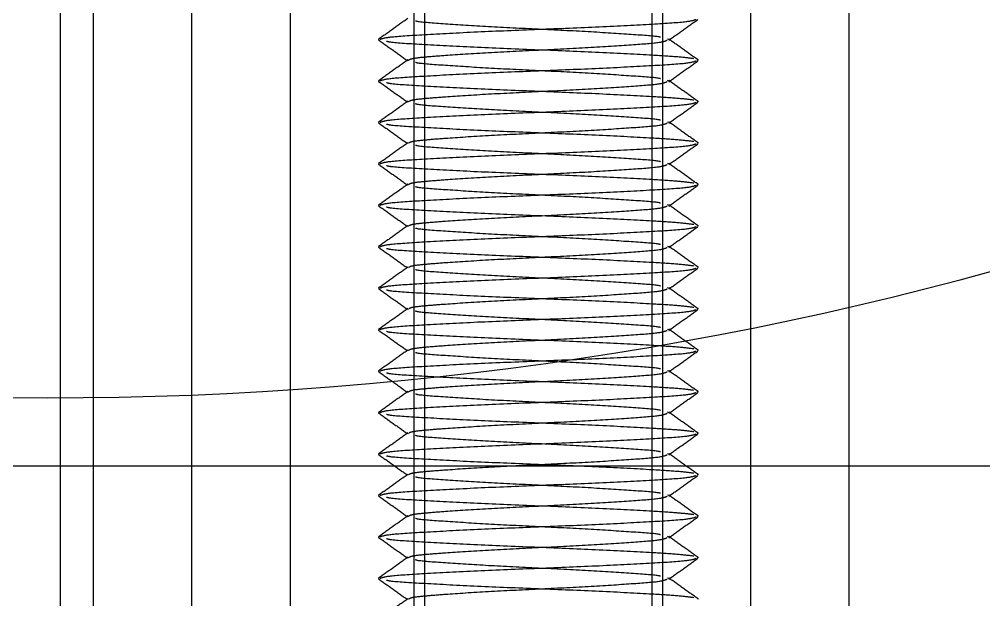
# Model space of a CAD drawing. Header units: metres. Extents: x 0 to 63075, y 0 to 44550.
# Drawn here: x 14056.53 to 14103.11, y 27371.64 to 27399.64 of the extents above; entities that cross this region are included whole.
import ezdxf

# ---------------------------------------------------------------- set-up
doc = ezdxf.new("R2010")
doc.units = ezdxf.units.M
doc.header["$LTSCALE"] = 75
doc.linetypes.add('HIDDEN2', pattern=[4.7625, 3.175, -1.5875])
for name, color, linetype in [('SDM', 7, 'Continuous'), ('SL1', 8, 'Continuous'), ('SL4', 4, 'Continuous'), ('ST1', 7, 'HIDDEN2')]:
    doc.layers.add(name, color=color, linetype=linetype)

# ---------------------------------------------------------------- blocks, each defined once
blk = doc.blocks.new('A$C1d93b9d1')
at = {"layer": 'SL1'}
blk.add_line((6081.727, 3075.25), (5531.727, 3075.25), dxfattribs=at)
blk.add_arc((5798.635, 3250), 171.45, 193.60643, 339.18626, dxfattribs=at)
blk = doc.blocks.new('A$C429c7d53')
at = {"layer": 'SL4'}
for p, q in [((337.765, 1004.763), (337.765, 54.76)), ((339.358, 381.194), (339.358, 91.194)), ((344.115, 378.194), (344.115, 86.437)), ((371.108, 378.194), (371.108, 86.437)), ((375.865, 378.019), (375.865, 91.194)), ((348.878, 344.217), (348.878, 117.694))]:
    blk.add_line(p, q, dxfattribs=at)
at = {"layer": 'ST1'}
for p, q in [((348.878, 381.194), (348.878, 81.194)), ((371.108, 381.194), (371.108, 86.437)), ((339.358, 378.194), (339.358, 91.194)), ((354.865, 121.694), (354.865, 340.694)), ((355.365, 340.694), (355.365, 121.694)), ((366.365, 121.694), (366.365, 340.694)), ((366.865, 340.694), (366.865, 121.694)), ((353.194, 308.576), (353.138, 308.589)), ((367.186, 308.589), (367.098, 308.612)), ((354.597, 307.575), (354.544, 307.589)), ((368.592, 307.589), (368.534, 307.61)), ((353.194, 306.576), (353.138, 306.589)), ((367.186, 306.589), (367.098, 306.612)), ((354.597, 305.575), (354.544, 305.589)), ((368.592, 305.589), (368.534, 305.61)), ((353.194, 304.576), (353.138, 304.589)), ((367.186, 304.589), (367.098, 304.612)), ((354.597, 303.575), (354.544, 303.589)), ((368.592, 303.589), (368.534, 303.61)), ((353.194, 302.576), (353.138, 302.589)), ((367.186, 302.589), (367.098, 302.612)), ((354.597, 301.575), (354.544, 301.589)), ((368.592, 301.589), (368.534, 301.61)), ((353.194, 300.576), (353.138, 300.589)), ((367.186, 300.589), (367.098, 300.612)), ((354.597, 299.575), (354.544, 299.589)), ((368.592, 299.589), (368.534, 299.61)), ((353.194, 298.576), (353.138, 298.589)), ((367.186, 298.589), (367.098, 298.612)), ((354.597, 297.575), (354.544, 297.589)), ((368.592, 297.589), (368.534, 297.61)), ((353.194, 296.576), (353.138, 296.589)), ((367.186, 296.589), (367.098, 296.612)), ((354.597, 295.575), (354.544, 295.589)), ((368.592, 295.589), (368.534, 295.61)), ((353.194, 294.576), (353.138, 294.589)), ((367.186, 294.589), (367.098, 294.612)), ((354.597, 293.575), (354.544, 293.589)), ((368.592, 293.589), (368.534, 293.61)), ((353.194, 292.576), (353.138, 292.589)), ((367.186, 292.589), (367.098, 292.612)), ((368.592, 291.589), (368.534, 291.61)), ((354.597, 291.575), (354.544, 291.589)), ((353.194, 290.576), (353.138, 290.589)), ((367.186, 290.589), (367.098, 290.612)), ((354.597, 289.575), (354.544, 289.589)), ((368.592, 289.589), (368.534, 289.61)), ((353.194, 288.576), (353.138, 288.589)), ((367.186, 288.589), (367.098, 288.612)), ((354.597, 287.575), (354.544, 287.589)), ((368.592, 287.589), (368.534, 287.61)), ((353.194, 286.576), (353.138, 286.589)), ((367.186, 286.589), (367.098, 286.612)), ((354.597, 285.575), (354.544, 285.589)), ((368.592, 285.589), (368.534, 285.61)), ((367.186, 284.589), (367.098, 284.612)), ((353.194, 284.576), (353.138, 284.589)), ((354.597, 283.575), (354.544, 283.589)), ((368.592, 283.589), (368.534, 283.61)), ((353.194, 282.576), (353.138, 282.589)), ((367.186, 282.589), (367.098, 282.612)), ((354.597, 281.575), (354.544, 281.589)), ((368.592, 281.589), (368.534, 281.61))]:
    blk.add_line(p, q, dxfattribs=at)
for points, knots in [([(354.561, 309.613), (354.326, 309.446), (353.856, 309.111), (353.386, 308.776), (353.151, 308.608)], [0, 0, 0, 0, 0.499908, 1, 1, 1, 1]), ([(353.229, 308.608), (353.334, 308.645), (353.561, 308.725), (355.282, 308.832), (357.822, 308.968), (360.865, 309.089), (363.908, 309.209), (366.447, 309.345), (368.157, 309.451), (368.382, 309.53), (368.485, 309.566)], [0, 0, 0, 0, 0.111758, 0.239388, 0.372264, 0.501747, 0.63123, 0.764106, 0.891736, 1, 1, 1, 1]), ([(366.759, 308.701), (366.74, 308.706), (366.578, 308.754), (365.389, 308.831), (363.365, 308.968), (360.865, 309.089), (358.367, 309.209), (356.334, 309.346), (355.127, 309.426), (354.964, 309.477), (354.936, 309.486)], [0, 0, 0, 0, 0.020732, 0.175704, 0.337058, 0.494284, 0.651511, 0.812864, 0.967837, 1, 1, 1, 1]), ([(367.164, 308.561), (367.399, 308.728), (367.869, 309.063), (368.339, 309.398), (368.574, 309.565)], [0, 0, 0, 0, 0.499911, 1, 1, 1, 1]), ([(353.143, 308.576), (353.377, 308.409), (353.847, 308.075), (354.316, 307.741), (354.55, 307.573)], [0, 0, 0, 0, 0.500033, 1, 1, 1, 1]), ([(368.375, 307.667), (368.156, 307.695), (367.718, 307.752), (366.214, 307.845), (363.905, 307.968), (360.868, 308.089), (357.814, 308.209), (355.313, 308.346), (353.794, 308.432), (353.589, 308.488), (353.537, 308.503)], [0, 0, 0, 0, 0.1033882, 0.2062326, 0.357671, 0.5052426, 0.6528142, 0.8042526, 0.9497121, 1, 1, 1, 1]), ([(354.609, 307.612), (354.65, 307.636), (354.738, 307.688), (355.379, 307.758), (356.52, 307.848), (358.382, 307.968), (360.863, 308.089), (363.355, 308.209), (365.43, 308.345), (366.819, 308.45), (367.002, 308.527), (367.085, 308.562)], [0, 0, 0, 0, 0.072607, 0.155069, 0.237884, 0.371691, 0.502076, 0.632461, 0.766268, 0.894784, 1, 1, 1, 1]), ([(368.577, 307.61), (368.342, 307.777), (367.873, 308.111), (367.404, 308.446), (367.169, 308.613)], [0, 0, 0, 0, 0.500042, 1, 1, 1, 1]), ([(354.561, 307.613), (354.326, 307.446), (353.856, 307.111), (353.386, 306.776), (353.151, 306.608)], [0, 0, 0, 0, 0.499908, 1, 1, 1, 1]), ([(353.229, 306.608), (353.334, 306.645), (353.561, 306.725), (355.282, 306.832), (357.822, 306.968), (360.865, 307.089), (363.908, 307.209), (366.447, 307.345), (368.157, 307.451), (368.382, 307.53), (368.485, 307.566)], [0, 0, 0, 0, 0.1117583, 0.2393882, 0.3722641, 0.5017472, 0.6312302, 0.7641061, 0.891736, 1, 1, 1, 1]), ([(366.759, 306.701), (366.74, 306.706), (366.578, 306.754), (365.389, 306.831), (363.365, 306.968), (360.865, 307.089), (358.367, 307.209), (356.334, 307.346), (355.127, 307.426), (354.964, 307.477), (354.936, 307.486)], [0, 0, 0, 0, 0.020732, 0.175704, 0.337058, 0.494284, 0.651511, 0.812864, 0.967837, 1, 1, 1, 1]), ([(367.164, 306.561), (367.399, 306.728), (367.869, 307.063), (368.339, 307.398), (368.574, 307.565)], [0, 0, 0, 0, 0.4999108, 1, 1, 1, 1]), ([(353.143, 306.576), (353.377, 306.409), (353.847, 306.075), (354.316, 305.741), (354.55, 305.573)], [0, 0, 0, 0, 0.500033, 1, 1, 1, 1]), ([(368.375, 305.667), (368.156, 305.695), (367.718, 305.752), (366.214, 305.845), (363.905, 305.968), (360.868, 306.089), (357.814, 306.209), (355.313, 306.346), (353.794, 306.432), (353.589, 306.488), (353.537, 306.503)], [0, 0, 0, 0, 0.103388, 0.206233, 0.357671, 0.505243, 0.652814, 0.804253, 0.949712, 1, 1, 1, 1]), ([(354.609, 305.612), (354.65, 305.636), (354.738, 305.688), (355.379, 305.758), (356.52, 305.848), (358.382, 305.968), (360.863, 306.089), (363.355, 306.209), (365.43, 306.345), (366.819, 306.45), (367.002, 306.527), (367.085, 306.562)], [0, 0, 0, 0, 0.072607, 0.155069, 0.237884, 0.371691, 0.502076, 0.632461, 0.766268, 0.894784, 1, 1, 1, 1]), ([(368.577, 305.61), (368.342, 305.777), (367.873, 306.111), (367.404, 306.446), (367.169, 306.613)], [0, 0, 0, 0, 0.500042, 1, 1, 1, 1]), ([(354.561, 305.613), (354.326, 305.446), (353.856, 305.111), (353.386, 304.776), (353.151, 304.608)], [0, 0, 0, 0, 0.4999079, 1, 1, 1, 1]), ([(353.229, 304.608), (353.334, 304.645), (353.561, 304.725), (355.282, 304.832), (357.822, 304.968), (360.865, 305.089), (363.908, 305.209), (366.447, 305.345), (368.157, 305.451), (368.382, 305.53), (368.485, 305.566)], [0, 0, 0, 0, 0.111758, 0.239388, 0.372264, 0.501747, 0.63123, 0.764106, 0.891736, 1, 1, 1, 1]), ([(366.759, 304.701), (366.74, 304.706), (366.578, 304.754), (365.389, 304.831), (363.365, 304.968), (360.865, 305.089), (358.367, 305.209), (356.334, 305.346), (355.127, 305.426), (354.964, 305.477), (354.936, 305.486)], [0, 0, 0, 0, 0.020732, 0.175704, 0.337058, 0.494284, 0.651511, 0.812864, 0.967837, 1, 1, 1, 1]), ([(367.164, 304.561), (367.399, 304.728), (367.869, 305.063), (368.339, 305.398), (368.574, 305.565)], [0, 0, 0, 0, 0.499911, 1, 1, 1, 1]), ([(353.143, 304.576), (353.377, 304.409), (353.847, 304.075), (354.316, 303.741), (354.55, 303.573)], [0, 0, 0, 0, 0.500033, 1, 1, 1, 1]), ([(368.375, 303.667), (368.156, 303.695), (367.718, 303.752), (366.214, 303.845), (363.905, 303.968), (360.868, 304.089), (357.814, 304.209), (355.313, 304.346), (353.794, 304.432), (353.589, 304.488), (353.537, 304.503)], [0, 0, 0, 0, 0.103388, 0.206233, 0.357671, 0.505243, 0.652814, 0.804253, 0.949712, 1, 1, 1, 1]), ([(354.609, 303.612), (354.65, 303.636), (354.738, 303.688), (355.379, 303.758), (356.52, 303.848), (358.382, 303.968), (360.863, 304.089), (363.355, 304.209), (365.43, 304.345), (366.819, 304.45), (367.002, 304.527), (367.085, 304.562)], [0, 0, 0, 0, 0.072607, 0.155069, 0.237884, 0.371691, 0.502076, 0.632461, 0.766268, 0.894784, 1, 1, 1, 1]), ([(368.577, 303.61), (368.342, 303.777), (367.873, 304.111), (367.404, 304.446), (367.169, 304.613)], [0, 0, 0, 0, 0.5000417, 1, 1, 1, 1]), ([(354.561, 303.613), (354.326, 303.446), (353.856, 303.111), (353.386, 302.776), (353.151, 302.608)], [0, 0, 0, 0, 0.499908, 1, 1, 1, 1]), ([(353.229, 302.608), (353.334, 302.645), (353.561, 302.725), (355.282, 302.832), (357.822, 302.968), (360.865, 303.089), (363.908, 303.209), (366.447, 303.345), (368.157, 303.451), (368.382, 303.53), (368.485, 303.566)], [0, 0, 0, 0, 0.111758, 0.239388, 0.372264, 0.501747, 0.63123, 0.764106, 0.891736, 1, 1, 1, 1]), ([(366.759, 302.701), (366.74, 302.706), (366.578, 302.754), (365.389, 302.831), (363.365, 302.968), (360.865, 303.089), (358.367, 303.209), (356.334, 303.346), (355.127, 303.426), (354.964, 303.477), (354.936, 303.486)], [0, 0, 0, 0, 0.020732, 0.175704, 0.337058, 0.494284, 0.651511, 0.812864, 0.967837, 1, 1, 1, 1]), ([(367.164, 302.561), (367.399, 302.728), (367.869, 303.063), (368.339, 303.398), (368.574, 303.565)], [0, 0, 0, 0, 0.499911, 1, 1, 1, 1]), ([(353.143, 302.576), (353.377, 302.409), (353.847, 302.075), (354.316, 301.741), (354.55, 301.573)], [0, 0, 0, 0, 0.500033, 1, 1, 1, 1]), ([(368.375, 301.667), (368.156, 301.695), (367.718, 301.752), (366.214, 301.845), (363.905, 301.968), (360.868, 302.089), (357.814, 302.209), (355.313, 302.346), (353.794, 302.432), (353.589, 302.488), (353.537, 302.503)], [0, 0, 0, 0, 0.103388, 0.206233, 0.357671, 0.505243, 0.652814, 0.804253, 0.949712, 1, 1, 1, 1]), ([(354.609, 301.612), (354.65, 301.636), (354.738, 301.688), (355.379, 301.758), (356.52, 301.848), (358.382, 301.968), (360.863, 302.089), (363.355, 302.209), (365.43, 302.345), (366.819, 302.45), (367.002, 302.527), (367.085, 302.562)], [0, 0, 0, 0, 0.072607, 0.155069, 0.237884, 0.371691, 0.502076, 0.632461, 0.766268, 0.894784, 1, 1, 1, 1]), ([(368.577, 301.61), (368.342, 301.777), (367.873, 302.111), (367.404, 302.446), (367.169, 302.613)], [0, 0, 0, 0, 0.500042, 1, 1, 1, 1]), ([(354.561, 301.613), (354.326, 301.446), (353.856, 301.111), (353.386, 300.776), (353.151, 300.608)], [0, 0, 0, 0, 0.499908, 1, 1, 1, 1]), ([(353.229, 300.608), (353.334, 300.645), (353.561, 300.725), (355.282, 300.832), (357.822, 300.968), (360.865, 301.089), (363.908, 301.209), (366.447, 301.345), (368.157, 301.451), (368.382, 301.53), (368.485, 301.566)], [0, 0, 0, 0, 0.111758, 0.239388, 0.372264, 0.501747, 0.63123, 0.764106, 0.891736, 1, 1, 1, 1]), ([(366.759, 300.701), (366.74, 300.706), (366.578, 300.754), (365.389, 300.831), (363.365, 300.968), (360.865, 301.089), (358.367, 301.209), (356.334, 301.346), (355.127, 301.426), (354.964, 301.477), (354.936, 301.486)], [0, 0, 0, 0, 0.020732, 0.175704, 0.337058, 0.494284, 0.651511, 0.812864, 0.967837, 1, 1, 1, 1]), ([(367.164, 300.561), (367.399, 300.728), (367.869, 301.063), (368.339, 301.398), (368.574, 301.565)], [0, 0, 0, 0, 0.4999108, 1, 1, 1, 1]), ([(353.143, 300.576), (353.377, 300.409), (353.847, 300.075), (354.316, 299.741), (354.55, 299.573)], [0, 0, 0, 0, 0.500033, 1, 1, 1, 1]), ([(368.375, 299.667), (368.156, 299.695), (367.718, 299.752), (366.214, 299.845), (363.905, 299.968), (360.868, 300.089), (357.814, 300.209), (355.313, 300.346), (353.794, 300.432), (353.589, 300.488), (353.537, 300.503)], [0, 0, 0, 0, 0.103388, 0.206233, 0.357671, 0.505243, 0.652814, 0.804253, 0.949712, 1, 1, 1, 1]), ([(354.609, 299.612), (354.65, 299.636), (354.738, 299.688), (355.379, 299.758), (356.52, 299.848), (358.382, 299.968), (360.863, 300.089), (363.355, 300.209), (365.43, 300.345), (366.819, 300.45), (367.002, 300.527), (367.085, 300.562)], [0, 0, 0, 0, 0.072607, 0.155069, 0.237884, 0.371691, 0.502076, 0.632461, 0.766268, 0.894784, 1, 1, 1, 1]), ([(368.577, 299.61), (368.342, 299.777), (367.873, 300.111), (367.404, 300.446), (367.169, 300.613)], [0, 0, 0, 0, 0.500042, 1, 1, 1, 1]), ([(354.561, 299.613), (354.326, 299.446), (353.856, 299.111), (353.386, 298.776), (353.151, 298.608)], [0, 0, 0, 0, 0.499908, 1, 1, 1, 1]), ([(353.229, 298.608), (353.334, 298.645), (353.561, 298.725), (355.282, 298.832), (357.822, 298.968), (360.865, 299.089), (363.908, 299.209), (366.447, 299.345), (368.157, 299.451), (368.382, 299.53), (368.485, 299.566)], [0, 0, 0, 0, 0.1117583, 0.2393882, 0.3722641, 0.5017472, 0.6312302, 0.7641061, 0.891736, 1, 1, 1, 1]), ([(367.164, 298.561), (367.399, 298.728), (367.869, 299.063), (368.339, 299.398), (368.574, 299.565)], [0, 0, 0, 0, 0.499911, 1, 1, 1, 1]), ([(366.759, 298.701), (366.74, 298.706), (366.578, 298.754), (365.389, 298.831), (363.365, 298.968), (360.865, 299.089), (358.367, 299.209), (356.334, 299.346), (355.127, 299.426), (354.964, 299.477), (354.936, 299.486)], [0, 0, 0, 0, 0.020732, 0.175704, 0.337058, 0.494284, 0.651511, 0.812864, 0.967837, 1, 1, 1, 1]), ([(368.577, 297.61), (368.342, 297.777), (367.873, 298.111), (367.404, 298.446), (367.169, 298.613)], [0, 0, 0, 0, 0.500042, 1, 1, 1, 1]), ([(353.143, 298.576), (353.377, 298.409), (353.847, 298.075), (354.316, 297.741), (354.55, 297.573)], [0, 0, 0, 0, 0.500033, 1, 1, 1, 1]), ([(368.375, 297.667), (368.156, 297.695), (367.718, 297.752), (366.214, 297.845), (363.905, 297.968), (360.868, 298.089), (357.814, 298.209), (355.313, 298.346), (353.794, 298.432), (353.589, 298.488), (353.537, 298.503)], [0, 0, 0, 0, 0.103388, 0.206233, 0.357671, 0.505243, 0.652814, 0.804253, 0.949712, 1, 1, 1, 1]), ([(354.609, 297.612), (354.65, 297.636), (354.738, 297.688), (355.379, 297.758), (356.52, 297.848), (358.382, 297.968), (360.863, 298.089), (363.355, 298.209), (365.43, 298.345), (366.819, 298.45), (367.002, 298.527), (367.085, 298.562)], [0, 0, 0, 0, 0.072607, 0.155069, 0.237884, 0.371691, 0.502076, 0.632461, 0.766268, 0.894784, 1, 1, 1, 1]), ([(354.561, 297.613), (354.326, 297.446), (353.856, 297.111), (353.386, 296.776), (353.151, 296.608)], [0, 0, 0, 0, 0.499908, 1, 1, 1, 1]), ([(353.229, 296.608), (353.334, 296.645), (353.561, 296.725), (355.282, 296.832), (357.822, 296.968), (360.865, 297.089), (363.908, 297.209), (366.447, 297.345), (368.157, 297.451), (368.382, 297.53), (368.485, 297.566)], [0, 0, 0, 0, 0.111758, 0.239388, 0.372264, 0.501747, 0.63123, 0.764106, 0.891736, 1, 1, 1, 1]), ([(366.759, 296.701), (366.74, 296.706), (366.578, 296.754), (365.389, 296.831), (363.365, 296.968), (360.865, 297.089), (358.367, 297.209), (356.334, 297.346), (355.127, 297.426), (354.964, 297.477), (354.936, 297.486)], [0, 0, 0, 0, 0.020732, 0.175704, 0.337058, 0.494284, 0.651511, 0.812864, 0.967837, 1, 1, 1, 1]), ([(367.164, 296.561), (367.399, 296.728), (367.869, 297.063), (368.339, 297.398), (368.574, 297.565)], [0, 0, 0, 0, 0.499911, 1, 1, 1, 1]), ([(353.143, 296.576), (353.377, 296.409), (353.847, 296.075), (354.316, 295.741), (354.55, 295.573)], [0, 0, 0, 0, 0.500033, 1, 1, 1, 1]), ([(368.375, 295.667), (368.156, 295.695), (367.718, 295.752), (366.214, 295.845), (363.905, 295.968), (360.868, 296.089), (357.814, 296.209), (355.313, 296.346), (353.794, 296.432), (353.589, 296.488), (353.537, 296.503)], [0, 0, 0, 0, 0.103388, 0.206233, 0.357671, 0.505243, 0.652814, 0.804253, 0.949712, 1, 1, 1, 1]), ([(354.609, 295.612), (354.65, 295.636), (354.738, 295.688), (355.379, 295.758), (356.52, 295.848), (358.382, 295.968), (360.863, 296.089), (363.355, 296.209), (365.43, 296.345), (366.819, 296.45), (367.002, 296.527), (367.085, 296.562)], [0, 0, 0, 0, 0.072607, 0.155069, 0.237884, 0.371691, 0.502076, 0.632461, 0.766268, 0.894784, 1, 1, 1, 1]), ([(368.577, 295.61), (368.342, 295.777), (367.873, 296.111), (367.404, 296.446), (367.169, 296.613)], [0, 0, 0, 0, 0.500042, 1, 1, 1, 1]), ([(354.561, 295.613), (354.326, 295.446), (353.856, 295.111), (353.386, 294.776), (353.151, 294.608)], [0, 0, 0, 0, 0.499908, 1, 1, 1, 1]), ([(353.229, 294.608), (353.334, 294.645), (353.561, 294.725), (355.282, 294.832), (357.822, 294.968), (360.865, 295.089), (363.908, 295.209), (366.447, 295.345), (368.157, 295.451), (368.382, 295.53), (368.485, 295.566)], [0, 0, 0, 0, 0.111758, 0.239388, 0.372264, 0.501747, 0.63123, 0.764106, 0.891736, 1, 1, 1, 1]), ([(366.759, 294.701), (366.74, 294.706), (366.578, 294.754), (365.389, 294.831), (363.365, 294.968), (360.865, 295.089), (358.367, 295.209), (356.334, 295.346), (355.127, 295.426), (354.964, 295.477), (354.936, 295.486)], [0, 0, 0, 0, 0.020732, 0.175704, 0.337058, 0.494284, 0.651511, 0.812864, 0.967837, 1, 1, 1, 1]), ([(367.164, 294.561), (367.399, 294.728), (367.869, 295.063), (368.339, 295.398), (368.574, 295.565)], [0, 0, 0, 0, 0.4999108, 1, 1, 1, 1]), ([(353.143, 294.576), (353.377, 294.409), (353.847, 294.075), (354.316, 293.741), (354.55, 293.573)], [0, 0, 0, 0, 0.500033, 1, 1, 1, 1]), ([(368.375, 293.667), (368.156, 293.695), (367.718, 293.752), (366.214, 293.845), (363.905, 293.968), (360.868, 294.089), (357.814, 294.209), (355.313, 294.346), (353.794, 294.432), (353.589, 294.488), (353.537, 294.503)], [0, 0, 0, 0, 0.103388, 0.206233, 0.357671, 0.505243, 0.652814, 0.804253, 0.949712, 1, 1, 1, 1]), ([(354.609, 293.612), (354.65, 293.636), (354.738, 293.688), (355.379, 293.758), (356.52, 293.848), (358.382, 293.968), (360.863, 294.089), (363.355, 294.209), (365.43, 294.345), (366.819, 294.45), (367.002, 294.527), (367.085, 294.562)], [0, 0, 0, 0, 0.072607, 0.155069, 0.237884, 0.371691, 0.502076, 0.632461, 0.766268, 0.894784, 1, 1, 1, 1]), ([(368.577, 293.61), (368.342, 293.777), (367.873, 294.111), (367.404, 294.446), (367.169, 294.613)], [0, 0, 0, 0, 0.500042, 1, 1, 1, 1]), ([(354.561, 293.613), (354.326, 293.446), (353.856, 293.111), (353.386, 292.776), (353.151, 292.608)], [0, 0, 0, 0, 0.4999079, 1, 1, 1, 1]), ([(353.229, 292.608), (353.334, 292.645), (353.561, 292.725), (355.282, 292.832), (357.822, 292.968), (360.865, 293.089), (363.908, 293.209), (366.447, 293.345), (368.157, 293.451), (368.382, 293.53), (368.485, 293.566)], [0, 0, 0, 0, 0.111758, 0.239388, 0.372264, 0.501747, 0.63123, 0.764106, 0.891736, 1, 1, 1, 1]), ([(366.759, 292.701), (366.74, 292.706), (366.578, 292.754), (365.389, 292.831), (363.365, 292.968), (360.865, 293.089), (358.367, 293.209), (356.334, 293.346), (355.127, 293.426), (354.964, 293.477), (354.936, 293.486)], [0, 0, 0, 0, 0.020732, 0.175704, 0.337058, 0.494284, 0.651511, 0.812864, 0.967837, 1, 1, 1, 1]), ([(367.164, 292.561), (367.399, 292.728), (367.869, 293.063), (368.339, 293.398), (368.574, 293.565)], [0, 0, 0, 0, 0.499911, 1, 1, 1, 1]), ([(353.143, 292.576), (353.377, 292.409), (353.847, 292.075), (354.316, 291.741), (354.55, 291.573)], [0, 0, 0, 0, 0.500033, 1, 1, 1, 1]), ([(354.609, 291.612), (354.65, 291.636), (354.738, 291.688), (355.379, 291.758), (356.52, 291.848), (358.382, 291.968), (360.863, 292.089), (363.355, 292.209), (365.43, 292.345), (366.819, 292.45), (367.002, 292.527), (367.085, 292.562)], [0, 0, 0, 0, 0.072607, 0.155069, 0.237884, 0.371691, 0.502076, 0.632461, 0.766268, 0.894784, 1, 1, 1, 1]), ([(368.577, 291.61), (368.342, 291.777), (367.873, 292.111), (367.404, 292.446), (367.169, 292.613)], [0, 0, 0, 0, 0.5000417, 1, 1, 1, 1]), ([(368.375, 291.667), (368.156, 291.695), (367.718, 291.752), (366.214, 291.845), (363.905, 291.968), (360.868, 292.089), (357.814, 292.209), (355.313, 292.346), (353.794, 292.432), (353.589, 292.488), (353.537, 292.503)], [0, 0, 0, 0, 0.103388, 0.206233, 0.357671, 0.505243, 0.652814, 0.804253, 0.949712, 1, 1, 1, 1]), ([(354.561, 291.613), (354.326, 291.446), (353.856, 291.111), (353.386, 290.776), (353.151, 290.608)], [0, 0, 0, 0, 0.499908, 1, 1, 1, 1]), ([(353.229, 290.608), (353.334, 290.645), (353.561, 290.725), (355.282, 290.832), (357.822, 290.968), (360.865, 291.089), (363.908, 291.209), (366.447, 291.345), (368.157, 291.451), (368.382, 291.53), (368.485, 291.566)], [0, 0, 0, 0, 0.111758, 0.239388, 0.372264, 0.501747, 0.63123, 0.764106, 0.891736, 1, 1, 1, 1]), ([(366.759, 290.701), (366.74, 290.706), (366.578, 290.754), (365.389, 290.831), (363.365, 290.968), (360.865, 291.089), (358.367, 291.209), (356.334, 291.346), (355.127, 291.426), (354.964, 291.477), (354.936, 291.486)], [0, 0, 0, 0, 0.020732, 0.175704, 0.337058, 0.494284, 0.651511, 0.812864, 0.967837, 1, 1, 1, 1]), ([(367.164, 290.561), (367.399, 290.728), (367.869, 291.063), (368.339, 291.398), (368.574, 291.565)], [0, 0, 0, 0, 0.499911, 1, 1, 1, 1]), ([(353.143, 290.576), (353.377, 290.409), (353.847, 290.075), (354.316, 289.741), (354.55, 289.573)], [0, 0, 0, 0, 0.500033, 1, 1, 1, 1]), ([(368.375, 289.667), (368.156, 289.695), (367.718, 289.752), (366.214, 289.845), (363.905, 289.968), (360.868, 290.089), (357.814, 290.209), (355.313, 290.346), (353.794, 290.432), (353.589, 290.488), (353.537, 290.503)], [0, 0, 0, 0, 0.103388, 0.206233, 0.357671, 0.505243, 0.652814, 0.804253, 0.949712, 1, 1, 1, 1]), ([(354.609, 289.612), (354.65, 289.636), (354.738, 289.688), (355.379, 289.758), (356.52, 289.848), (358.382, 289.968), (360.863, 290.089), (363.355, 290.209), (365.43, 290.345), (366.819, 290.45), (367.002, 290.527), (367.085, 290.562)], [0, 0, 0, 0, 0.072607, 0.155069, 0.237884, 0.371691, 0.502076, 0.632461, 0.766268, 0.894784, 1, 1, 1, 1]), ([(368.577, 289.61), (368.342, 289.777), (367.873, 290.111), (367.404, 290.446), (367.169, 290.613)], [0, 0, 0, 0, 0.500042, 1, 1, 1, 1]), ([(354.561, 289.613), (354.326, 289.446), (353.856, 289.111), (353.386, 288.776), (353.151, 288.608)], [0, 0, 0, 0, 0.499908, 1, 1, 1, 1]), ([(353.229, 288.608), (353.334, 288.645), (353.561, 288.725), (355.282, 288.832), (357.822, 288.968), (360.865, 289.089), (363.908, 289.209), (366.447, 289.345), (368.157, 289.451), (368.382, 289.53), (368.485, 289.566)], [0, 0, 0, 0, 0.111758, 0.239388, 0.372264, 0.501747, 0.63123, 0.764106, 0.891736, 1, 1, 1, 1]), ([(366.759, 288.701), (366.74, 288.706), (366.578, 288.754), (365.389, 288.831), (363.365, 288.968), (360.865, 289.089), (358.367, 289.209), (356.334, 289.346), (355.127, 289.426), (354.964, 289.477), (354.936, 289.486)], [0, 0, 0, 0, 0.020732, 0.175704, 0.337058, 0.494284, 0.651511, 0.812864, 0.967837, 1, 1, 1, 1]), ([(367.164, 288.561), (367.399, 288.728), (367.869, 289.063), (368.339, 289.398), (368.574, 289.565)], [0, 0, 0, 0, 0.499911, 1, 1, 1, 1]), ([(353.143, 288.576), (353.377, 288.409), (353.847, 288.075), (354.316, 287.741), (354.55, 287.573)], [0, 0, 0, 0, 0.500033, 1, 1, 1, 1]), ([(368.375, 287.667), (368.156, 287.695), (367.718, 287.752), (366.214, 287.845), (363.905, 287.968), (360.868, 288.089), (357.814, 288.209), (355.313, 288.346), (353.794, 288.432), (353.589, 288.488), (353.537, 288.503)], [0, 0, 0, 0, 0.103388, 0.206233, 0.357671, 0.505243, 0.652814, 0.804253, 0.949712, 1, 1, 1, 1]), ([(354.609, 287.612), (354.65, 287.636), (354.738, 287.688), (355.379, 287.758), (356.52, 287.848), (358.382, 287.968), (360.863, 288.089), (363.355, 288.209), (365.43, 288.345), (366.819, 288.45), (367.002, 288.527), (367.085, 288.562)], [0, 0, 0, 0, 0.072607, 0.155069, 0.237884, 0.371691, 0.502076, 0.632461, 0.766268, 0.894784, 1, 1, 1, 1]), ([(368.577, 287.61), (368.342, 287.777), (367.873, 288.111), (367.404, 288.446), (367.169, 288.613)], [0, 0, 0, 0, 0.500042, 1, 1, 1, 1]), ([(354.561, 287.613), (354.326, 287.446), (353.856, 287.111), (353.386, 286.776), (353.151, 286.608)], [0, 0, 0, 0, 0.499908, 1, 1, 1, 1]), ([(353.229, 286.608), (353.334, 286.645), (353.561, 286.725), (355.282, 286.832), (357.822, 286.968), (360.865, 287.089), (363.908, 287.209), (366.447, 287.345), (368.157, 287.451), (368.382, 287.53), (368.485, 287.566)], [0, 0, 0, 0, 0.1117583, 0.2393882, 0.3722641, 0.5017472, 0.6312302, 0.7641061, 0.891736, 1, 1, 1, 1]), ([(366.759, 286.701), (366.74, 286.706), (366.578, 286.754), (365.389, 286.831), (363.365, 286.968), (360.865, 287.089), (358.367, 287.209), (356.334, 287.346), (355.127, 287.426), (354.964, 287.477), (354.936, 287.486)], [0, 0, 0, 0, 0.020732, 0.175704, 0.337058, 0.494284, 0.651511, 0.812864, 0.967837, 1, 1, 1, 1]), ([(367.164, 286.561), (367.399, 286.728), (367.869, 287.063), (368.339, 287.398), (368.574, 287.565)], [0, 0, 0, 0, 0.4999108, 1, 1, 1, 1]), ([(353.143, 286.576), (353.377, 286.409), (353.847, 286.075), (354.316, 285.741), (354.55, 285.573)], [0, 0, 0, 0, 0.500033, 1, 1, 1, 1]), ([(368.375, 285.667), (368.156, 285.695), (367.718, 285.752), (366.214, 285.845), (363.905, 285.968), (360.868, 286.089), (357.814, 286.209), (355.313, 286.346), (353.794, 286.432), (353.589, 286.488), (353.537, 286.503)], [0, 0, 0, 0, 0.103388, 0.206233, 0.357671, 0.505243, 0.652814, 0.804253, 0.949712, 1, 1, 1, 1]), ([(354.609, 285.612), (354.65, 285.636), (354.738, 285.688), (355.379, 285.758), (356.52, 285.848), (358.382, 285.968), (360.863, 286.089), (363.355, 286.209), (365.43, 286.345), (366.819, 286.45), (367.002, 286.527), (367.085, 286.562)], [0, 0, 0, 0, 0.072607, 0.155069, 0.237884, 0.371691, 0.502076, 0.632461, 0.766268, 0.894784, 1, 1, 1, 1]), ([(368.577, 285.61), (368.342, 285.777), (367.873, 286.111), (367.404, 286.446), (367.169, 286.613)], [0, 0, 0, 0, 0.500042, 1, 1, 1, 1]), ([(354.561, 285.613), (354.326, 285.446), (353.856, 285.111), (353.386, 284.776), (353.151, 284.608)], [0, 0, 0, 0, 0.4999079, 1, 1, 1, 1]), ([(353.229, 284.608), (353.334, 284.645), (353.561, 284.725), (355.282, 284.832), (357.822, 284.968), (360.865, 285.089), (363.908, 285.209), (366.447, 285.345), (368.157, 285.451), (368.382, 285.53), (368.485, 285.566)], [0, 0, 0, 0, 0.111758, 0.239388, 0.372264, 0.501747, 0.63123, 0.764106, 0.891736, 1, 1, 1, 1]), ([(367.164, 284.561), (367.399, 284.728), (367.869, 285.063), (368.339, 285.398), (368.574, 285.565)], [0, 0, 0, 0, 0.4999108, 1, 1, 1, 1]), ([(366.759, 284.701), (366.74, 284.706), (366.578, 284.754), (365.389, 284.831), (363.365, 284.968), (360.865, 285.089), (358.367, 285.209), (356.334, 285.346), (355.127, 285.426), (354.964, 285.477), (354.936, 285.486)], [0, 0, 0, 0, 0.020732, 0.175704, 0.337058, 0.494284, 0.651511, 0.812864, 0.967837, 1, 1, 1, 1]), ([(368.577, 283.61), (368.342, 283.777), (367.873, 284.111), (367.404, 284.446), (367.169, 284.613)], [0, 0, 0, 0, 0.500042, 1, 1, 1, 1]), ([(353.143, 284.576), (353.377, 284.409), (353.847, 284.075), (354.316, 283.741), (354.55, 283.573)], [0, 0, 0, 0, 0.500033, 1, 1, 1, 1]), ([(368.375, 283.667), (368.156, 283.695), (367.718, 283.752), (366.214, 283.845), (363.905, 283.968), (360.868, 284.089), (357.814, 284.209), (355.313, 284.346), (353.794, 284.432), (353.589, 284.488), (353.537, 284.503)], [0, 0, 0, 0, 0.103388, 0.206233, 0.357671, 0.505243, 0.652814, 0.804253, 0.949712, 1, 1, 1, 1]), ([(354.609, 283.612), (354.65, 283.636), (354.738, 283.688), (355.379, 283.758), (356.52, 283.848), (358.382, 283.968), (360.863, 284.089), (363.355, 284.209), (365.43, 284.345), (366.819, 284.45), (367.002, 284.527), (367.085, 284.562)], [0, 0, 0, 0, 0.072607, 0.155069, 0.237884, 0.371691, 0.502076, 0.632461, 0.766268, 0.894784, 1, 1, 1, 1]), ([(354.561, 283.613), (354.326, 283.446), (353.856, 283.111), (353.386, 282.776), (353.151, 282.608)], [0, 0, 0, 0, 0.499908, 1, 1, 1, 1]), ([(353.229, 282.608), (353.334, 282.645), (353.561, 282.725), (355.282, 282.832), (357.822, 282.968), (360.865, 283.089), (363.908, 283.209), (366.447, 283.345), (368.157, 283.451), (368.382, 283.53), (368.485, 283.566)], [0, 0, 0, 0, 0.111758, 0.239388, 0.372264, 0.501747, 0.63123, 0.764106, 0.891736, 1, 1, 1, 1]), ([(366.759, 282.701), (366.74, 282.706), (366.578, 282.754), (365.389, 282.831), (363.365, 282.968), (360.865, 283.089), (358.367, 283.209), (356.334, 283.346), (355.127, 283.426), (354.964, 283.477), (354.936, 283.486)], [0, 0, 0, 0, 0.020732, 0.175704, 0.337058, 0.494284, 0.651511, 0.812864, 0.967837, 1, 1, 1, 1]), ([(367.164, 282.561), (367.399, 282.728), (367.869, 283.063), (368.339, 283.398), (368.574, 283.565)], [0, 0, 0, 0, 0.4999108, 1, 1, 1, 1]), ([(353.143, 282.576), (353.377, 282.409), (353.847, 282.075), (354.316, 281.741), (354.55, 281.573)], [0, 0, 0, 0, 0.500033, 1, 1, 1, 1]), ([(368.375, 281.667), (368.156, 281.695), (367.718, 281.752), (366.214, 281.845), (363.905, 281.968), (360.868, 282.089), (357.814, 282.209), (355.313, 282.346), (353.794, 282.432), (353.589, 282.488), (353.537, 282.503)], [0, 0, 0, 0, 0.103388, 0.206233, 0.357671, 0.505243, 0.652814, 0.804253, 0.949712, 1, 1, 1, 1]), ([(354.609, 281.612), (354.65, 281.636), (354.738, 281.688), (355.379, 281.758), (356.52, 281.848), (358.382, 281.968), (360.863, 282.089), (363.355, 282.209), (365.43, 282.345), (366.819, 282.45), (367.002, 282.527), (367.085, 282.562)], [0, 0, 0, 0, 0.072607, 0.155069, 0.237884, 0.371691, 0.502076, 0.632461, 0.766268, 0.894784, 1, 1, 1, 1]), ([(368.577, 281.61), (368.342, 281.777), (367.873, 282.111), (367.404, 282.446), (367.169, 282.613)], [0, 0, 0, 0, 0.500042, 1, 1, 1, 1]), ([(354.561, 281.613), (354.326, 281.446), (353.856, 281.111), (353.386, 280.776), (353.151, 280.608)], [0, 0, 0, 0, 0.4999079, 1, 1, 1, 1])]:
    blk.add_open_spline(points, degree=3, knots=knots, dxfattribs=at)

msp = doc.modelspace()

# ---------------------------------------------------------------- block references
at = {"layer": 'SDM'}
for name, p in [('A$C1d93b9d1', (8259.513, 24302.833)), ('A$C429c7d53', (13720.74, 27090.066))]:
    msp.add_blockref(name, p, dxfattribs=at)

doc.saveas('drawing.dxf')
